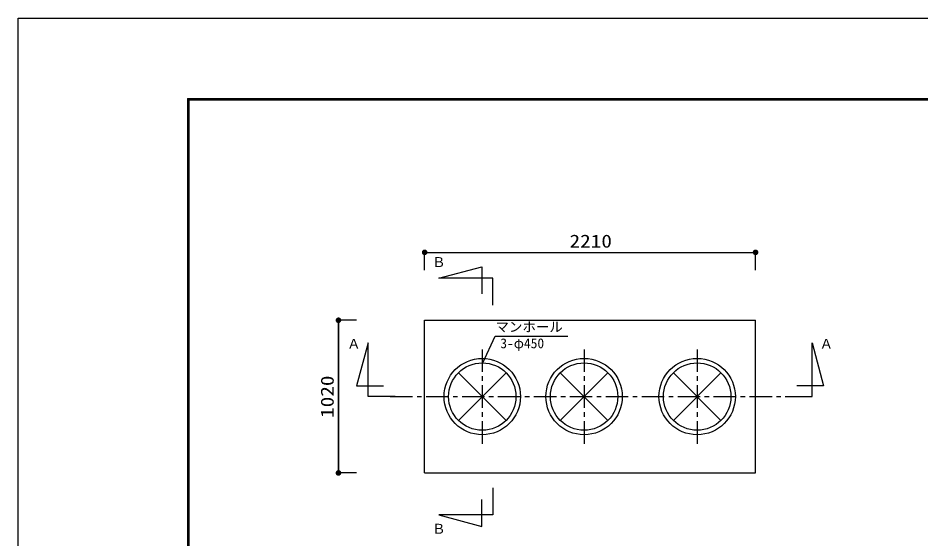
# Model space of a CAD drawing. Units: millimetres, scale not verified. Extents: x -22790 to 8910, y -6308 to 6308.
# Drawn here: x -8910 to -2880, y 2828 to 6308 of the extents above; entities that cross this region are included whole.
import ezdxf
from ezdxf.enums import TextEntityAlignment as Align

# ---------------------------------------------------------------- set-up
doc = ezdxf.new("R2010")
doc.units = ezdxf.units.MM
doc.header["$LTSCALE"] = 30
doc.linetypes.add('CHAIN1', pattern=[8, 5, -1, 1, -1])
for name, color, linetype, lineweight in [('0-1_空気管', 3, 'Continuous', 25), ('0-2_機器', 3, 'Continuous', 25), ('0-3_製作', 4, 'Continuous', 25), ('0-F_00クル-フ-6寸法', 132, 'Continuous', 25), ('1-3_図面枠', 7, 'Continuous', 25), ('1-4_Axis_waku', 7, 'Continuous', 25)]:
    doc.layers.add(name, color=color, linetype=linetype, lineweight=lineweight)
doc.styles.add('ＭＳ ゴシック', font='')
doc.styles.get('ＭＳ ゴシック').set_extended_font_data('MS Gothic')

msp = doc.modelspace()

# ---------------------------------------------------------------- linework, layer by layer
at = {"layer": '0-1_空気管'}
for p, q in [((-5811.74, 4646.06), (-5811.74, 4466.06)), ((-5739.74, 4388.89), (-5739.74, 4568.89)), ((-5968.9, 3938.1), (-5650.7, 3619.9)), ((-5968.9, 3619.9), (-5650.7, 3938.1)), ((-5288.9, 3938.1), (-4970.7, 3619.9)), ((-5288.9, 3619.9), (-4970.7, 3938.1)), ((-4533.9, 3938.1), (-4215.7, 3619.9)), ((-4533.9, 3619.9), (-4215.7, 3938.1)), ((-5739.74, 3169.1), (-5739.74, 2989.1)), ((-5811.74, 2911.93), (-5811.74, 3091.93))]:
    msp.add_line(p, q, dxfattribs=at)
at = {"layer": '0-1_空気管', "color": 4}
for p, q in [((-5805.81, 4003.96), (-5723.3, 4182.17)), ((-5723.3, 4182.17), (-5238.36, 4182.17))]:
    msp.add_line(p, q, dxfattribs=at)
at = {"layer": '0-1_空気管', "linetype": 'CHAIN1'}
for p, q in [((-5809.8, 4094.37), (-5809.8, 3461.29)), ((-5129.8, 4094.37), (-5129.8, 3461.29)), ((-4374.8, 4094.37), (-4374.8, 3461.29)), ((-6424.99, 3779), (-3793.98, 3779))]:
    msp.add_line(p, q, dxfattribs=at)
at = {"layer": '0-1_空気管'}
for points in [[(-5739.74, 4568.89), (-6099.74, 4568.89), (-5811.74, 4646.06)], [(-6392.2, 3779.13), (-6572.2, 3779.13), (-6572.2, 4139.13), (-6649.37, 3851.13), (-6469.37, 3851.13)], [(-3787.38, 3779.13), (-3607.38, 3779.13), (-3607.38, 4139.13), (-3530.21, 3851.13), (-3710.21, 3851.13)], [(-5739.74, 2989.1), (-6099.74, 2989.1), (-5811.74, 2911.93)]]:
    msp.add_lwpolyline(points, dxfattribs=at)
for centre, radius in [((-5809.8, 3779), 255), ((-5809.8, 3779), 225), ((-5129.8, 3779), 255), ((-5129.8, 3779), 225), ((-4374.8, 3779), 255), ((-4374.8, 3779), 225)]:
    msp.add_circle(centre, radius, dxfattribs=at)
at = {"layer": '0-2_機器', "color": 2}
for p, q in [((-6194.78, 3269), (-6194.78, 4289)), ((-6194.78, 4289), (-3984.8, 4289))]:
    msp.add_line(p, q, dxfattribs=at)
msp.add_lwpolyline([(-6194.78, 3269), (-3984.8, 3269), (-3984.8, 4289)], dxfattribs=at)
at = {"layer": '0-3_製作', "color": 2}
msp.add_line((-6771.75, 4289), (-6771.75, 3269), dxfattribs=at)
at = {"layer": '0-F_00クル-フ-6寸法', "color": 4}
for p, q in [((-6194.78, 4622.4), (-6194.78, 4742.4)), ((-6194.78, 4742.4), (-3984.8, 4742.4)), ((-3984.8, 4622.4), (-3984.8, 4742.4)), ((-6650.25, 4289), (-6770.25, 4289)), ((-6770.25, 4289), (-6770.25, 3269)), ((-6650.25, 3269), (-6770.25, 3269))]:
    msp.add_line(p, q, dxfattribs=at)
at = {"layer": '0-F_00クル-フ-6寸法'}
for points in [[(-6194.78, 4742.4), (-6213.53, 4742.4), (-6213.38, 4744.75)], [(-6194.78, 4742.4), (-6213.38, 4740.05), (-6213.53, 4742.4)], [(-6194.78, 4742.4), (-6213.38, 4744.75), (-6212.94, 4747.06)], [(-6194.78, 4742.4), (-6212.94, 4737.74), (-6213.38, 4740.05)], [(-6194.78, 4742.4), (-6212.94, 4747.06), (-6212.22, 4749.3)], [(-6194.78, 4742.4), (-6212.22, 4735.5), (-6212.94, 4737.74)], [(-6194.78, 4742.4), (-6212.22, 4749.3), (-6211.21, 4751.43)], [(-6194.78, 4742.4), (-6211.21, 4733.37), (-6212.22, 4735.5)], [(-6194.78, 4742.4), (-6211.21, 4751.43), (-6209.95, 4753.42)], [(-6194.78, 4742.4), (-6209.95, 4731.38), (-6211.21, 4733.37)], [(-6194.78, 4742.4), (-6209.95, 4753.42), (-6208.45, 4755.24)], [(-6194.78, 4742.4), (-6208.45, 4729.56), (-6209.95, 4731.38)], [(-6194.78, 4742.4), (-6208.45, 4755.24), (-6206.73, 4756.85)], [(-6194.78, 4742.4), (-6206.73, 4727.95), (-6208.45, 4729.56)], [(-6194.78, 4742.4), (-6206.73, 4756.85), (-6204.83, 4758.23)], [(-6194.78, 4742.4), (-6204.83, 4726.57), (-6206.73, 4727.95)], [(-6194.78, 4742.4), (-6204.83, 4758.23), (-6202.77, 4759.37)], [(-6194.78, 4742.4), (-6202.77, 4725.43), (-6204.83, 4726.57)], [(-6194.78, 4742.4), (-6202.77, 4759.37), (-6200.58, 4760.23)], [(-6194.78, 4742.4), (-6200.58, 4724.57), (-6202.77, 4725.43)], [(-6194.78, 4742.4), (-6200.58, 4760.23), (-6198.3, 4760.82)], [(-6194.78, 4742.4), (-6198.3, 4723.98), (-6200.58, 4724.57)], [(-6194.78, 4742.4), (-6198.3, 4760.82), (-6195.96, 4761.11)], [(-6194.78, 4742.4), (-6195.96, 4723.69), (-6198.3, 4723.98)], [(-6194.78, 4742.4), (-6195.96, 4761.11), (-6193.61, 4761.11)], [(-6194.78, 4742.4), (-6193.61, 4723.69), (-6195.96, 4723.69)], [(-6194.78, 4742.4), (-6193.61, 4761.11), (-6191.27, 4760.82)], [(-6194.78, 4742.4), (-6191.27, 4760.82), (-6188.99, 4760.23)], [(-6194.78, 4742.4), (-6188.99, 4760.23), (-6186.8, 4759.37)], [(-6194.78, 4742.4), (-6186.8, 4759.37), (-6184.74, 4758.23)], [(-6194.78, 4742.4), (-6184.74, 4758.23), (-6182.83, 4756.85)], [(-6194.78, 4742.4), (-6182.83, 4756.85), (-6181.11, 4755.24)], [(-6194.78, 4742.4), (-6181.11, 4755.24), (-6179.61, 4753.42)], [(-6194.78, 4742.4), (-6179.61, 4753.42), (-6178.35, 4751.43)], [(-6194.78, 4742.4), (-6178.35, 4751.43), (-6177.35, 4749.3)], [(-6194.78, 4742.4), (-6177.35, 4749.3), (-6176.62, 4747.06)], [(-6194.78, 4742.4), (-6176.62, 4747.06), (-6176.18, 4744.75)], [(-6194.78, 4742.4), (-6176.18, 4744.75), (-6176.03, 4742.4)], [(-6194.78, 4742.4), (-6191.27, 4723.98), (-6193.61, 4723.69)], [(-6194.78, 4742.4), (-6188.99, 4724.57), (-6191.27, 4723.98)], [(-6194.78, 4742.4), (-6186.8, 4725.43), (-6188.99, 4724.57)], [(-6194.78, 4742.4), (-6184.74, 4726.57), (-6186.8, 4725.43)], [(-6194.78, 4742.4), (-6182.83, 4727.95), (-6184.74, 4726.57)], [(-6194.78, 4742.4), (-6181.11, 4729.56), (-6182.83, 4727.95)], [(-6194.78, 4742.4), (-6179.61, 4731.38), (-6181.11, 4729.56)], [(-6194.78, 4742.4), (-6178.35, 4733.37), (-6179.61, 4731.38)], [(-6194.78, 4742.4), (-6177.35, 4735.5), (-6178.35, 4733.37)], [(-6194.78, 4742.4), (-6176.62, 4737.74), (-6177.35, 4735.5)], [(-6194.78, 4742.4), (-6176.18, 4740.05), (-6176.62, 4737.74)], [(-6194.78, 4742.4), (-6176.03, 4742.4), (-6176.18, 4740.05)], [(-3984.8, 4742.4), (-4003.55, 4742.4), (-4003.4, 4744.75)], [(-3984.8, 4742.4), (-4003.4, 4740.05), (-4003.55, 4742.4)], [(-3984.8, 4742.4), (-4003.4, 4744.75), (-4002.96, 4747.06)], [(-3984.8, 4742.4), (-4002.96, 4737.74), (-4003.4, 4740.05)], [(-3984.8, 4742.4), (-4002.96, 4747.06), (-4002.23, 4749.3)], [(-3984.8, 4742.4), (-4002.23, 4735.5), (-4002.96, 4737.74)], [(-3984.8, 4742.4), (-4002.23, 4749.3), (-4001.23, 4751.43)], [(-3984.8, 4742.4), (-4001.23, 4733.37), (-4002.23, 4735.5)], [(-3984.8, 4742.4), (-4001.23, 4751.43), (-3999.97, 4753.42)], [(-3984.8, 4742.4), (-3999.97, 4731.38), (-4001.23, 4733.37)], [(-3984.8, 4742.4), (-3999.97, 4753.42), (-3998.47, 4755.24)], [(-3984.8, 4742.4), (-3998.47, 4729.56), (-3999.97, 4731.38)], [(-3984.8, 4742.4), (-3998.47, 4755.24), (-3996.75, 4756.85)], [(-3984.8, 4742.4), (-3996.75, 4727.95), (-3998.47, 4729.56)], [(-3984.8, 4742.4), (-3996.75, 4756.85), (-3994.85, 4758.23)], [(-3984.8, 4742.4), (-3994.85, 4726.57), (-3996.75, 4727.95)], [(-3984.8, 4742.4), (-3994.85, 4758.23), (-3992.78, 4759.37)], [(-3984.8, 4742.4), (-3992.78, 4725.43), (-3994.85, 4726.57)], [(-3984.8, 4742.4), (-3992.78, 4759.37), (-3990.59, 4760.23)], [(-3984.8, 4742.4), (-3990.59, 4724.57), (-3992.78, 4725.43)], [(-3984.8, 4742.4), (-3990.59, 4760.23), (-3988.31, 4760.82)], [(-3984.8, 4742.4), (-3988.31, 4723.98), (-3990.59, 4724.57)], [(-3984.8, 4742.4), (-3988.31, 4760.82), (-3985.98, 4761.11)], [(-3984.8, 4742.4), (-3985.98, 4723.69), (-3988.31, 4723.98)], [(-3984.8, 4742.4), (-3985.98, 4761.11), (-3983.62, 4761.11)], [(-3984.8, 4742.4), (-3983.62, 4723.69), (-3985.98, 4723.69)], [(-3984.8, 4742.4), (-3983.62, 4761.11), (-3981.29, 4760.82)], [(-3984.8, 4742.4), (-3981.29, 4760.82), (-3979.01, 4760.23)], [(-3984.8, 4742.4), (-3979.01, 4760.23), (-3976.82, 4759.37)], [(-3984.8, 4742.4), (-3976.82, 4759.37), (-3974.75, 4758.23)], [(-3984.8, 4742.4), (-3974.75, 4758.23), (-3972.85, 4756.85)], [(-3984.8, 4742.4), (-3972.85, 4756.85), (-3971.13, 4755.24)], [(-3984.8, 4742.4), (-3971.13, 4755.24), (-3969.63, 4753.42)], [(-3984.8, 4742.4), (-3969.63, 4753.42), (-3968.37, 4751.43)], [(-3984.8, 4742.4), (-3968.37, 4751.43), (-3967.37, 4749.3)], [(-3984.8, 4742.4), (-3967.37, 4749.3), (-3966.64, 4747.06)], [(-3984.8, 4742.4), (-3966.64, 4747.06), (-3966.2, 4744.75)], [(-3984.8, 4742.4), (-3966.2, 4744.75), (-3966.05, 4742.4)], [(-3984.8, 4742.4), (-3981.29, 4723.98), (-3983.62, 4723.69)], [(-3984.8, 4742.4), (-3979.01, 4724.57), (-3981.29, 4723.98)], [(-3984.8, 4742.4), (-3976.82, 4725.43), (-3979.01, 4724.57)], [(-3984.8, 4742.4), (-3974.75, 4726.57), (-3976.82, 4725.43)], [(-3984.8, 4742.4), (-3972.85, 4727.95), (-3974.75, 4726.57)], [(-3984.8, 4742.4), (-3971.13, 4729.56), (-3972.85, 4727.95)], [(-3984.8, 4742.4), (-3969.63, 4731.38), (-3971.13, 4729.56)], [(-3984.8, 4742.4), (-3968.37, 4733.37), (-3969.63, 4731.38)], [(-3984.8, 4742.4), (-3967.37, 4735.5), (-3968.37, 4733.37)], [(-3984.8, 4742.4), (-3966.64, 4737.74), (-3967.37, 4735.5)], [(-3984.8, 4742.4), (-3966.2, 4740.05), (-3966.64, 4737.74)], [(-3984.8, 4742.4), (-3966.05, 4742.4), (-3966.2, 4740.05)], [(-6770.25, 4289), (-6788.96, 4290.17), (-6788.66, 4292.51)], [(-6770.25, 4289), (-6788.96, 4287.82), (-6788.96, 4290.17)], [(-6770.25, 4289), (-6788.66, 4285.48), (-6788.96, 4287.82)], [(-6770.25, 4289), (-6788.66, 4292.51), (-6788.08, 4294.79)], [(-6770.25, 4289), (-6788.08, 4283.2), (-6788.66, 4285.48)], [(-6770.25, 4289), (-6788.08, 4294.79), (-6787.21, 4296.98)], [(-6770.25, 4289), (-6787.21, 4281.01), (-6788.08, 4283.2)], [(-6770.25, 4289), (-6787.21, 4296.98), (-6786.08, 4299.04)], [(-6770.25, 4289), (-6786.08, 4278.95), (-6787.21, 4281.01)], [(-6770.25, 4289), (-6786.08, 4299.04), (-6784.69, 4300.95)], [(-6770.25, 4289), (-6784.69, 4277.05), (-6786.08, 4278.95)], [(-6770.25, 4289), (-6784.69, 4300.95), (-6783.08, 4302.67)], [(-6770.25, 4289), (-6783.08, 4275.33), (-6784.69, 4277.05)], [(-6770.25, 4289), (-6783.08, 4302.67), (-6781.27, 4304.17)], [(-6770.25, 4289), (-6781.27, 4273.83), (-6783.08, 4275.33)], [(-6770.25, 4289), (-6781.27, 4304.17), (-6779.28, 4305.43)], [(-6770.25, 4289), (-6779.28, 4272.57), (-6781.27, 4273.83)], [(-6770.25, 4289), (-6779.28, 4305.43), (-6777.15, 4306.43)], [(-6770.25, 4289), (-6777.15, 4271.56), (-6779.28, 4272.57)], [(-6770.25, 4289), (-6777.15, 4306.43), (-6774.91, 4307.16)], [(-6770.25, 4289), (-6774.91, 4270.84), (-6777.15, 4271.56)], [(-6770.25, 4289), (-6774.91, 4307.16), (-6772.6, 4307.6)], [(-6770.25, 4289), (-6772.6, 4270.4), (-6774.91, 4270.84)], [(-6770.25, 4289), (-6772.6, 4307.6), (-6770.25, 4307.75)], [(-6770.25, 4289), (-6770.25, 4270.25), (-6772.6, 4270.4)], [(-6770.25, 4289), (-6770.25, 4307.75), (-6767.9, 4307.6)], [(-6770.25, 4289), (-6767.9, 4307.6), (-6765.58, 4307.16)], [(-6770.25, 4289), (-6765.58, 4307.16), (-6763.34, 4306.43)], [(-6770.25, 4289), (-6763.34, 4306.43), (-6761.21, 4305.43)], [(-6770.25, 4289), (-6761.21, 4305.43), (-6759.23, 4304.17)], [(-6770.25, 4289), (-6759.23, 4304.17), (-6757.41, 4302.67)], [(-6770.25, 4289), (-6757.41, 4302.67), (-6755.8, 4300.95)], [(-6770.25, 4289), (-6755.8, 4300.95), (-6754.42, 4299.04)], [(-6770.25, 4289), (-6754.42, 4299.04), (-6753.28, 4296.98)], [(-6770.25, 4289), (-6753.28, 4296.98), (-6752.41, 4294.79)], [(-6770.25, 4289), (-6752.41, 4294.79), (-6751.83, 4292.51)], [(-6770.25, 4289), (-6751.83, 4292.51), (-6751.53, 4290.17)], [(-6770.25, 4289), (-6751.53, 4290.17), (-6751.53, 4287.82)], [(-6770.25, 4289), (-6767.9, 4270.4), (-6770.25, 4270.25)], [(-6770.25, 4289), (-6765.58, 4270.84), (-6767.9, 4270.4)], [(-6770.25, 4289), (-6763.34, 4271.56), (-6765.58, 4270.84)], [(-6770.25, 4289), (-6761.21, 4272.57), (-6763.34, 4271.56)], [(-6770.25, 4289), (-6759.23, 4273.83), (-6761.21, 4272.57)], [(-6770.25, 4289), (-6757.41, 4275.33), (-6759.23, 4273.83)], [(-6770.25, 4289), (-6755.8, 4277.05), (-6757.41, 4275.33)], [(-6770.25, 4289), (-6754.42, 4278.95), (-6755.8, 4277.05)], [(-6770.25, 4289), (-6753.28, 4281.01), (-6754.42, 4278.95)], [(-6770.25, 4289), (-6752.41, 4283.2), (-6753.28, 4281.01)], [(-6770.25, 4289), (-6751.83, 4285.48), (-6752.41, 4283.2)], [(-6770.25, 4289), (-6751.53, 4287.82), (-6751.83, 4285.48)], [(-6770.25, 3269), (-6788.96, 3270.17), (-6788.66, 3272.51)], [(-6770.25, 3269), (-6788.96, 3267.82), (-6788.96, 3270.17)], [(-6770.25, 3269), (-6788.66, 3265.48), (-6788.96, 3267.82)], [(-6770.25, 3269), (-6788.66, 3272.51), (-6788.08, 3274.79)], [(-6770.25, 3269), (-6788.08, 3263.2), (-6788.66, 3265.48)], [(-6770.25, 3269), (-6788.08, 3274.79), (-6787.21, 3276.98)], [(-6770.25, 3269), (-6787.21, 3261.01), (-6788.08, 3263.2)], [(-6770.25, 3269), (-6787.21, 3276.98), (-6786.08, 3279.04)], [(-6770.25, 3269), (-6786.08, 3258.95), (-6787.21, 3261.01)], [(-6770.25, 3269), (-6786.08, 3279.04), (-6784.69, 3280.95)], [(-6770.25, 3269), (-6784.69, 3257.05), (-6786.08, 3258.95)], [(-6770.25, 3269), (-6784.69, 3280.95), (-6783.08, 3282.67)], [(-6770.25, 3269), (-6783.08, 3255.33), (-6784.69, 3257.05)], [(-6770.25, 3269), (-6783.08, 3282.67), (-6781.27, 3284.17)], [(-6770.25, 3269), (-6781.27, 3253.83), (-6783.08, 3255.33)], [(-6770.25, 3269), (-6781.27, 3284.17), (-6779.28, 3285.43)], [(-6770.25, 3269), (-6779.28, 3252.57), (-6781.27, 3253.83)], [(-6770.25, 3269), (-6779.28, 3285.43), (-6777.15, 3286.43)], [(-6770.25, 3269), (-6777.15, 3251.56), (-6779.28, 3252.57)], [(-6770.25, 3269), (-6777.15, 3286.43), (-6774.91, 3287.16)], [(-6770.25, 3269), (-6774.91, 3250.84), (-6777.15, 3251.56)], [(-6770.25, 3269), (-6774.91, 3287.16), (-6772.6, 3287.6)], [(-6770.25, 3269), (-6772.6, 3250.39), (-6774.91, 3250.84)], [(-6770.25, 3269), (-6772.6, 3287.6), (-6770.25, 3287.75)], [(-6770.25, 3269), (-6770.25, 3250.25), (-6772.6, 3250.39)], [(-6770.25, 3269), (-6770.25, 3287.75), (-6767.9, 3287.6)], [(-6770.25, 3269), (-6767.9, 3287.6), (-6765.58, 3287.16)], [(-6770.25, 3269), (-6765.58, 3287.16), (-6763.34, 3286.43)], [(-6770.25, 3269), (-6763.34, 3286.43), (-6761.21, 3285.43)], [(-6770.25, 3269), (-6761.21, 3285.43), (-6759.23, 3284.17)], [(-6770.25, 3269), (-6759.23, 3284.17), (-6757.41, 3282.67)], [(-6770.25, 3269), (-6757.41, 3282.67), (-6755.8, 3280.95)], [(-6770.25, 3269), (-6755.8, 3280.95), (-6754.42, 3279.04)], [(-6770.25, 3269), (-6754.42, 3279.04), (-6753.28, 3276.98)], [(-6770.25, 3269), (-6753.28, 3276.98), (-6752.41, 3274.79)], [(-6770.25, 3269), (-6752.41, 3274.79), (-6751.83, 3272.51)], [(-6770.25, 3269), (-6751.83, 3272.51), (-6751.53, 3270.17)], [(-6770.25, 3269), (-6751.53, 3270.17), (-6751.53, 3267.82)], [(-6770.25, 3269), (-6767.9, 3250.39), (-6770.25, 3250.25)], [(-6770.25, 3269), (-6765.58, 3250.84), (-6767.9, 3250.39)], [(-6770.25, 3269), (-6763.34, 3251.56), (-6765.58, 3250.84)], [(-6770.25, 3269), (-6761.21, 3252.57), (-6763.34, 3251.56)], [(-6770.25, 3269), (-6759.23, 3253.83), (-6761.21, 3252.57)], [(-6770.25, 3269), (-6757.41, 3255.33), (-6759.23, 3253.83)], [(-6770.25, 3269), (-6755.8, 3257.05), (-6757.41, 3255.33)], [(-6770.25, 3269), (-6754.42, 3258.95), (-6755.8, 3257.05)], [(-6770.25, 3269), (-6753.28, 3261.01), (-6754.42, 3258.95)], [(-6770.25, 3269), (-6752.41, 3263.2), (-6753.28, 3261.01)], [(-6770.25, 3269), (-6751.83, 3265.48), (-6752.41, 3263.2)], [(-6770.25, 3269), (-6751.53, 3267.82), (-6751.83, 3265.48)]]:
    msp.add_solid(points, dxfattribs=at)
at = {"layer": '1-3_図面枠'}
msp.add_lwpolyline([(-8910, -6307.5), (-8910, 6307.5), (8910, 6307.5), (8910, -6307.5)], close=True, dxfattribs=at)
at = {"layer": '1-4_Axis_waku'}
for p, q in [((-7778.4, 5769.9), (8408.4, 5769.9)), ((-7778.4, 5769.9), (-7778.4, -5814.9)), ((-7777.8, 5769.3), (8407.8, 5769.3)), ((-7777.8, 5769.3), (-7777.8, -5814.3)), ((-7777.2, 5768.7), (8407.2, 5768.7)), ((-7777.2, 5768.7), (-7777.2, -5813.7)), ((-7776.6, 5768.1), (8406.6, 5768.1)), ((-7776.6, 5768.1), (-7776.6, -5813.1)), ((-7776, 5767.5), (8406, 5767.5)), ((-7776, 5767.5), (-7776, -5812.5)), ((-7775.4, 5766.9), (8405.4, 5766.9)), ((-7775.4, 5766.9), (-7775.4, -5811.9)), ((-7774.8, 5766.3), (8404.8, 5766.3)), ((-7774.8, 5766.3), (-7774.8, -5811.3)), ((-7774.2, 5765.7), (8404.2, 5765.7)), ((-7774.2, 5765.7), (-7774.2, -5810.7)), ((-7773.6, 5765.1), (8403.6, 5765.1)), ((-7773.6, 5765.1), (-7773.6, -5810.1)), ((-7773, 5764.5), (8403, 5764.5)), ((-7773, 5764.5), (-7773, -5809.5)), ((-7772.4, 5763.9), (8402.4, 5763.9)), ((-7772.4, 5763.9), (-7772.4, -5808.9)), ((-7771.8, 5763.3), (8401.8, 5763.3)), ((-7771.8, 5763.3), (-7771.8, -5808.3)), ((-7771.2, 5762.7), (8401.2, 5762.7)), ((-7771.2, 5762.7), (-7771.2, -5807.7)), ((-7770.6, 5762.1), (8400.6, 5762.1)), ((-7770.6, 5762.1), (-7770.6, -5807.1)), ((-7770, 5761.5), (8400, 5761.5)), ((-7770, 5761.5), (-7770, -5806.5))]:
    msp.add_line(p, q, dxfattribs=at)

# ---------------------------------------------------------------- texts
at = {"layer": '0-1_空気管', "color": 4, "style": 'ＭＳ ゴシック'}
for s, p in [('Ｂ', (-6145.01, 4624.74)), ('マンホール', (-5721.91, 4191.89)), ('Ａ', (-6712.53, 4078.68)), ('3-φ450', (-5689.4, 4082.16)), ('Ａ', (-3557.06, 4078.68)), ('Ｂ', (-6145.01, 2843.25))]:
    msp.add_text(s, height=65.98, dxfattribs=at).set_placement(p, align=Align.BOTTOM_LEFT)
at = {"layer": '0-F_00クル-フ-6寸法', "color": 3, "style": 'ＭＳ ゴシック', "width": 1.2}
msp.add_text('2210', height=86.66, dxfattribs=at).set_placement((-5226.93, 4748.25), align=Align.BOTTOM_LEFT)
msp.add_text('1020', height=86.66, rotation=90, dxfattribs=at).set_placement((-6776.09, 3636.71), align=Align.BOTTOM_LEFT)

doc.saveas('drawing.dxf')
